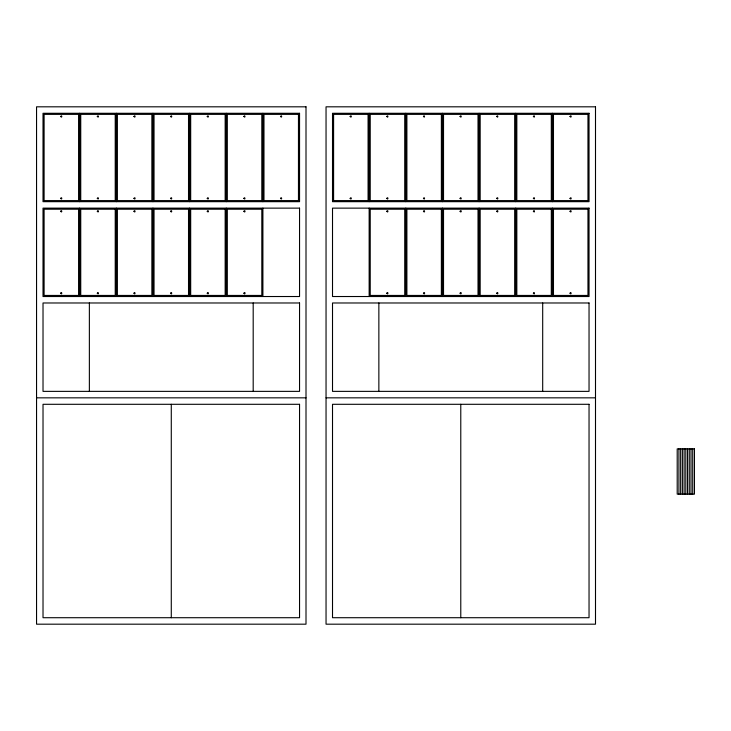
<?xml version="1.0" encoding="UTF-8"?>
<svg xmlns="http://www.w3.org/2000/svg" width="731" height="731" viewBox="0 0 731 731"><rect width="100%" height="100%" fill="white"/><g stroke="black" fill="none" stroke-linecap="round" stroke-linejoin="round"><path stroke-width="1.1" d="M36.55 397.838L306.006 397.838M326.044 397.838L595.5 397.838M692.723 448.871L692.723 494.147M691.005 448.871L691.005 494.147M689.278 448.871L689.278 494.147M687.551 448.871L687.551 494.147M685.824 448.871L685.824 494.147M684.106 448.871L684.106 494.147M682.379 448.871L682.379 494.147M680.652 448.871L680.652 494.147M678.925 448.871L678.925 494.147M552.389 113.287L552.389 201.674M552.389 208.134L552.389 296.521M542.694 302.981L542.694 391.368M515.748 113.287L515.748 201.674M515.748 208.134L515.748 296.521M479.097 113.287L479.097 201.674M479.097 208.134L479.097 296.521M460.777 404.298L460.777 617.713M442.447 113.287L442.447 201.674M442.447 208.134L442.447 296.521M405.806 113.287L405.806 201.674M405.806 208.134L405.806 296.521M378.859 302.981L378.859 391.368M369.155 113.287L369.155 201.674M369.155 208.134L369.155 296.521M262.895 113.287L262.895 201.674M262.895 208.134L262.895 296.521M253.191 302.981L253.191 391.368M226.244 113.287L226.244 201.674M226.244 208.134L226.244 296.521M189.603 113.287L189.603 201.674M189.603 208.134L189.603 296.521M171.282 404.298L171.282 617.713M152.953 113.287L152.953 201.674M152.953 208.134L152.953 296.521M116.311 113.287L116.311 201.674M116.311 208.134L116.311 296.521M89.365 302.981L89.365 391.368M79.661 113.287L79.661 201.674M79.661 208.134L79.661 296.521M60.655 116.476C62.162 118.806 62.208 114.127 60.655 116.476M60.655 198.384C62.354 200.659 61.943 196.027 60.655 198.384M60.655 211.323C62.272 213.616 62.044 208.92 60.655 211.268M60.655 293.232C62.391 295.47 61.907 290.901 60.655 293.186M97.296 116.476C98.977 118.76 98.566 114.109 97.296 116.476M97.296 198.384C99.041 200.632 98.566 195.999 97.296 198.384M97.296 211.323C98.913 213.644 98.639 208.938 97.305 211.268M97.296 293.232C98.977 295.507 98.603 290.901 97.305 293.186M133.947 116.476C135.509 118.797 135.427 114.063 133.947 116.476M133.947 198.384C135.418 200.705 135.591 196.091 133.947 198.384M133.947 211.323C135.509 213.644 135.354 209.029 133.947 211.268M133.947 293.232C135.564 295.552 135.217 290.92 133.947 293.186M170.588 116.476C172.059 118.824 172.178 114.155 170.588 116.476M170.588 198.384C172.169 200.723 171.986 195.999 170.588 198.384M170.588 211.323C172.105 213.662 172.096 208.993 170.597 211.268M170.588 293.232C172.196 295.543 171.977 290.901 170.597 293.186M207.238 116.476C208.783 118.815 208.646 114.164 207.238 116.476M207.238 198.384C208.81 200.742 208.646 195.999 207.238 198.384M207.238 211.323C208.792 213.635 208.737 208.984 207.238 211.268M207.238 293.232C208.81 295.534 208.755 290.874 207.238 293.186M243.88 116.476C245.579 118.787 245.104 114.091 243.88 116.476M243.88 198.384C245.57 200.687 245.086 196.1 243.88 198.384M243.88 211.323C245.351 213.653 245.488 209.02 243.889 211.268M243.88 293.232C245.269 295.589 245.643 290.911 243.889 293.186M280.53 116.476C282.129 118.778 281.956 114.109 280.53 116.476M280.53 198.384C282.312 200.632 281.709 196.009 280.53 198.384M350.149 116.476C351.721 118.797 351.62 114.073 350.149 116.476M350.149 198.384C351.62 200.751 351.693 196.036 350.149 198.384M386.79 116.476C388.234 118.842 388.344 114.191 386.79 116.476M386.79 198.384C388.271 200.769 388.344 196.018 386.79 198.384M386.79 211.323C388.316 213.662 388.289 208.993 386.8 211.268M386.79 293.232C388.435 295.525 388.161 290.865 386.8 293.186M423.441 116.476C425.232 118.733 424.51 114.1 423.441 116.476M423.441 198.384C425.013 200.733 424.802 196.091 423.441 198.384M423.441 211.323C424.912 213.653 425.04 209.02 423.45 211.268M423.441 293.232C424.83 295.589 425.204 290.911 423.45 293.186M460.082 116.476C461.773 118.76 461.398 114.073 460.082 116.476M460.082 198.384C461.937 200.605 461.16 195.981 460.082 198.384M460.082 211.323C461.499 213.68 461.782 208.956 460.091 211.268M460.082 293.232C461.608 295.543 461.663 290.911 460.091 293.186M496.733 116.476C498.368 118.787 498.012 114.127 496.733 116.476M496.733 198.384C498.441 200.659 498.021 196.009 496.733 198.384M496.733 211.323C498.368 213.616 498.094 208.929 496.742 211.268M496.733 293.232C498.432 295.479 498.058 290.901 496.742 293.186M533.383 116.476C535.092 118.742 534.635 114.082 533.383 116.476M533.383 198.384C535.147 200.614 534.635 195.981 533.383 198.384M533.383 211.323C534.991 213.644 534.736 208.956 533.383 211.268M533.383 293.232C535.001 295.552 534.663 290.929 533.383 293.186M570.025 116.476C571.624 118.769 571.523 114.073 570.025 116.476M570.025 198.384C571.459 200.733 571.66 196.082 570.025 198.384M570.025 211.323C571.596 213.635 571.441 209.02 570.034 211.268M570.025 293.232C571.651 295.552 571.295 290.92 570.034 293.186M306.006 106.817L36.55 106.817L36.55 624.183L306.006 624.183L306.006 106.817M595.5 106.817L326.044 106.817L326.044 624.183L595.5 624.183L595.5 106.817M299.546 113.287L43.019 113.287L43.019 201.674L299.546 201.674L299.546 113.287M589.04 113.287L332.514 113.287L332.514 201.674L589.04 201.674L589.04 113.287M78.582 114.365L44.098 114.365L44.098 200.596L78.582 200.596L78.582 114.365M115.233 114.365L80.739 114.365L80.739 200.596L115.233 200.596L115.233 114.365M151.874 114.365L117.389 114.365L117.389 200.596L151.874 200.596L151.874 114.365M188.525 114.365L154.031 114.365L154.031 200.596L188.525 200.596L188.525 114.365M225.166 114.365L190.681 114.365L190.681 200.596L225.166 200.596L225.166 114.365M261.817 114.365L227.323 114.365L227.323 200.596L261.817 200.596L261.817 114.365M298.467 114.365L263.973 114.365L263.973 200.596L298.467 200.596L298.467 114.365M368.077 114.365L333.592 114.365L333.592 200.596L368.077 200.596L368.077 114.365M404.727 114.365L370.233 114.365L370.233 200.596L404.727 200.596L404.727 114.365M441.378 114.365L406.884 114.365L406.884 200.596L441.378 200.596L441.378 114.365M478.019 114.365L443.525 114.365L443.525 200.596L478.019 200.596L478.019 114.365M514.67 114.365L480.176 114.365L480.176 200.596L514.67 200.596L514.67 114.365M551.311 114.365L516.826 114.365L516.826 200.596L551.311 200.596L551.311 114.365M587.962 114.365L553.468 114.365L553.468 200.596L587.962 200.596L587.962 114.365M299.546 208.134L43.019 208.134L43.019 296.521L299.546 296.521L299.546 208.134M589.04 208.134L332.514 208.134L332.514 296.521L589.04 296.521L589.04 208.134M78.582 209.212L44.098 209.212L44.098 295.443L78.582 295.443L78.582 209.212M115.233 209.212L80.739 209.212L80.739 295.443L115.233 295.443L115.233 209.212M151.874 209.212L117.389 209.212L117.389 295.443L151.874 295.443L151.874 209.212M188.525 209.212L154.031 209.212L154.031 295.443L188.525 295.443L188.525 209.212M225.166 209.212L190.681 209.212L190.681 295.443L225.166 295.443L225.166 209.212M261.817 209.212L227.323 209.212L227.323 295.443L261.817 295.443L261.817 209.212M404.727 209.212L370.233 209.212L370.233 295.443L404.727 295.443L404.727 209.212M441.378 209.212L406.884 209.212L406.884 295.443L441.378 295.443L441.378 209.212M478.019 209.212L443.525 209.212L443.525 295.443L478.019 295.443L478.019 209.212M514.67 209.212L480.176 209.212L480.176 295.443L514.67 295.443L514.67 209.212M551.311 209.212L516.826 209.212L516.826 295.443L551.311 295.443L551.311 209.212M587.962 209.212L553.468 209.212L553.468 295.443L587.962 295.443L587.962 209.212M299.546 302.981L43.019 302.981L43.019 391.368L299.546 391.368L299.546 302.981M589.04 302.981L332.514 302.981L332.514 391.368L589.04 391.368L589.04 302.981M299.546 404.298L43.019 404.298L43.019 617.713L299.546 617.713L299.546 404.298M589.04 404.298L332.514 404.298L332.514 617.713L589.04 617.713L589.04 404.298M694.45 448.871L677.208 448.871L677.208 494.147L694.45 494.147L694.45 448.871"/></g></svg>
